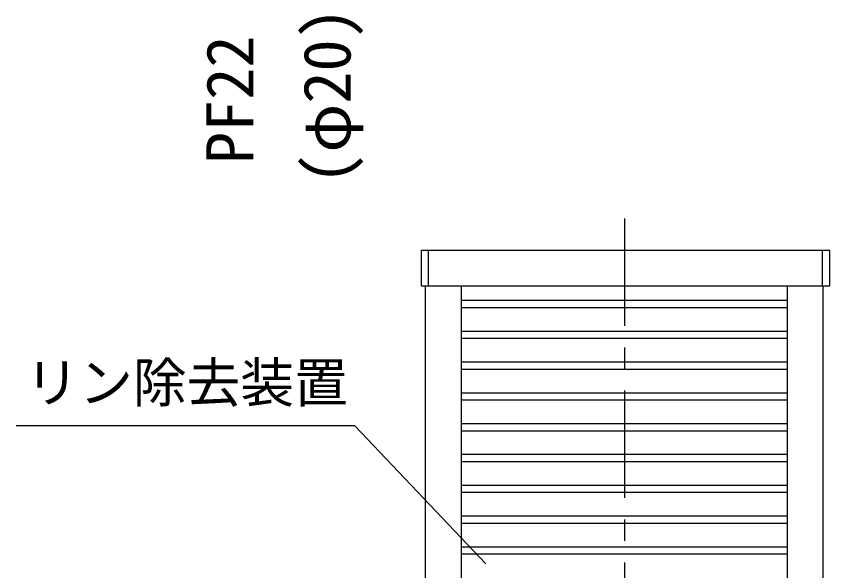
# Model space of a CAD drawing. Units: millimetres, scale not verified. Extents: x -22401 to 8910, y -6308 to 6308.
# Drawn here: x -281 to 854, y 4011 to 4785 of the extents above; entities that cross this region are included whole.
import ezdxf
from ezdxf.enums import TextEntityAlignment as Align

# ---------------------------------------------------------------- set-up
doc = ezdxf.new("R2010")
doc.units = ezdxf.units.MM
doc.header["$LTSCALE"] = 30
doc.linetypes.add('CHAIN1', pattern=[8, 5, -1, 1, -1])
doc.layers.add('0-5_機器', color=3, linetype='Continuous', lineweight=25)
doc.layers.add('0-C_07', color=3, linetype='Continuous', lineweight=25)
doc.styles.add('ＭＳ ゴシック', font='')
doc.styles.get('ＭＳ ゴシック').set_extended_font_data('MS Gothic')

msp = doc.modelspace()

# ---------------------------------------------------------------- linework, layer by layer
at = {"layer": '0-5_機器', "color": 4}
for p, q in [((191.51, 4213.46), (-281.09, 4213.46)), ((374.08, 4020.92), (191.51, 4213.46))]:
    msp.add_line(p, q, dxfattribs=at)
at = {"layer": '0-C_07', "linetype": 'CHAIN1'}
msp.add_line((567.7, 4503.09), (567.7, 3494.57), dxfattribs=at)
at = {"layer": '0-C_07'}
for p, q in [((284.26, 4408.84), (284.26, 4458.84)), ((284.26, 4458.84), (854.26, 4458.84)), ((294.26, 4408.84), (294.26, 4458.84)), ((844.26, 4408.84), (844.26, 4458.84)), ((854.26, 4408.84), (854.26, 4458.84)), ((284.26, 4408.84), (854.26, 4408.84)), ((290.2, 3596.84), (290.2, 4408.84)), ((340.2, 3596.84), (340.2, 4408.84)), ((795.2, 3596.84), (795.2, 4408.84)), ((845.2, 3596.84), (845.2, 4408.84)), ((340.2, 4388.84), (795.2, 4388.84)), ((340.2, 4378.84), (795.2, 4378.84)), ((340.2, 4345.84), (795.2, 4345.84)), ((340.2, 4335.84), (795.2, 4335.84)), ((340.2, 4302.84), (795.2, 4302.84)), ((340.2, 4292.84), (795.2, 4292.84)), ((340.2, 4259.84), (795.2, 4259.84)), ((340.2, 4249.84), (795.2, 4249.84)), ((340.2, 4216.84), (795.2, 4216.84)), ((340.2, 4206.84), (795.2, 4206.84)), ((340.2, 4173.84), (795.2, 4173.84)), ((340.2, 4163.84), (795.2, 4163.84)), ((340.2, 4130.84), (795.2, 4130.84)), ((340.2, 4120.84), (795.2, 4120.84)), ((340.2, 4087.84), (795.2, 4087.84)), ((340.2, 4077.84), (795.2, 4077.84)), ((340.2, 4044.84), (795.2, 4044.84)), ((340.2, 4034.84), (795.2, 4034.84))]:
    msp.add_line(p, q, dxfattribs=at)

# ---------------------------------------------------------------- texts
at = {"layer": '0-C_07', "color": 4, "style": 'ＭＳ ゴシック'}
for s, p in [('(φ20)', (205.31, 4550.08)), ('PF22', (69.77, 4578.84))]:
    msp.add_text(s, height=65.98, rotation=90, dxfattribs=at).set_placement(p, align=Align.BOTTOM_LEFT)
msp.add_text('リン除去装置', height=54.99, dxfattribs=at).set_placement((-268.38, 4230.06), align=Align.BOTTOM_LEFT)

doc.saveas('drawing.dxf')
